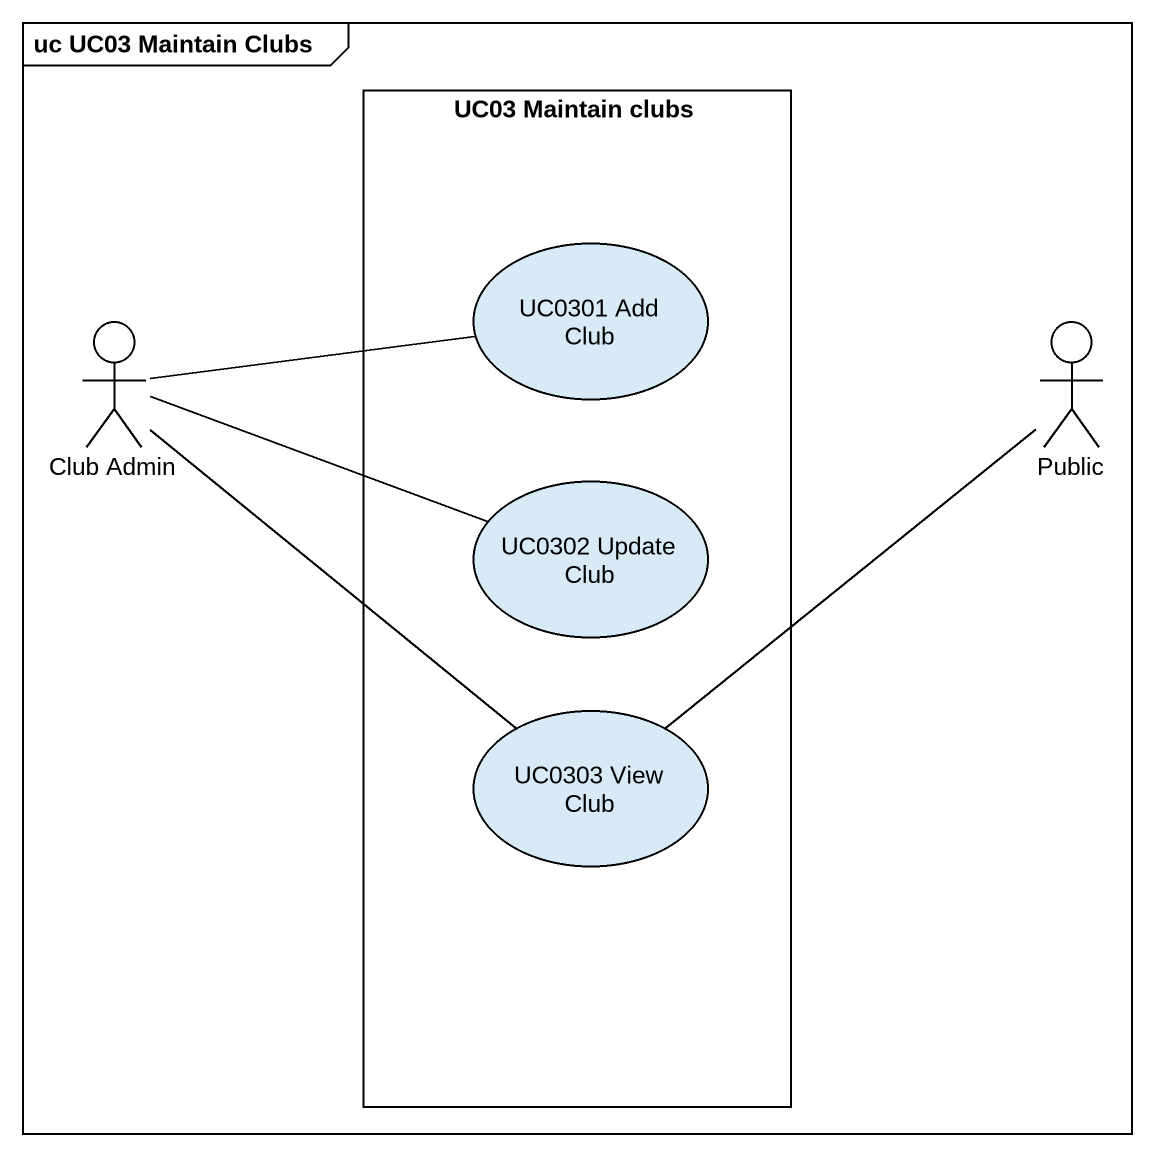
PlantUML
@startuml
mainframe uc UC03 Maintain Clubs
rectangle "UC03 Maintain clubs" as UC03_Maintain_clubs {
  usecase "UC0301 Add Club" as UC0301_Add_Club
  usecase "UC0302 Update Club" as UC0302_Update_Club
  usecase "UC0303 View Club" as UC0303_View_Club
}
actor "Club Admin" as Club_Admin
actor Public
Club_Admin -right- UC0301_Add_Club
Club_Admin -right- UC0302_Update_Club
Club_Admin -- UC0303_View_Club
Public -- UC0303_View_Club
@enduml
